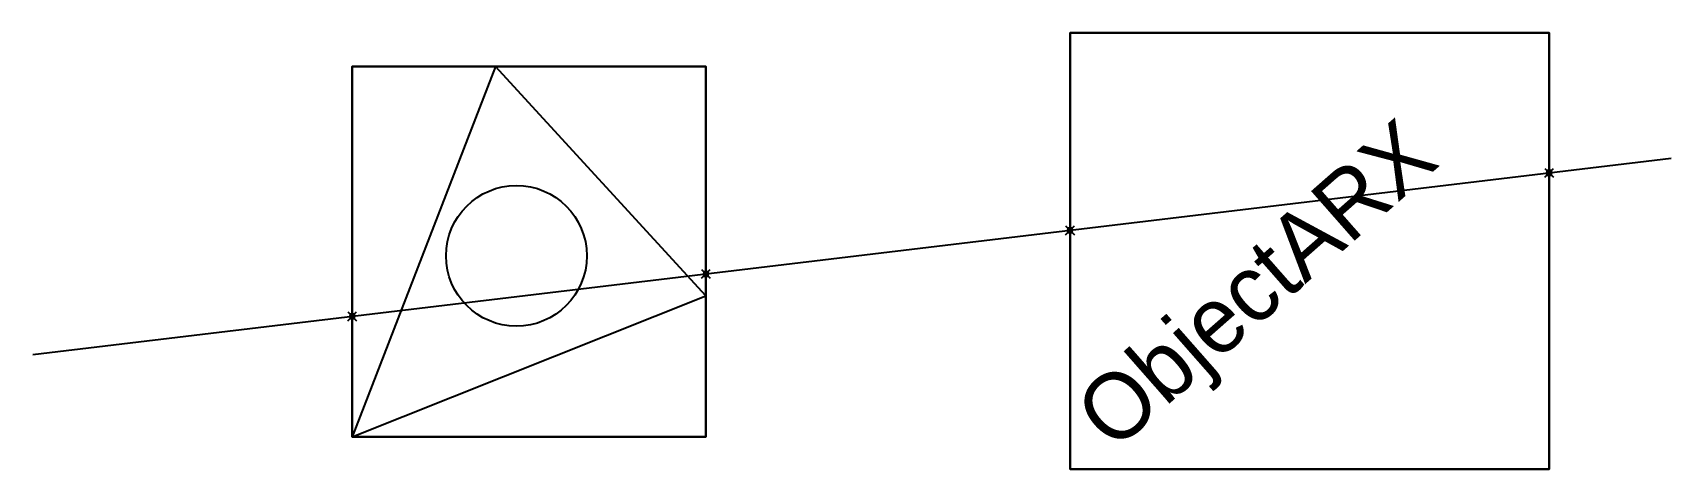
# Model space of a CAD drawing. Header units: millimetres. Extents: x 155 to 528, y 93 to 192.
import ezdxf

# ---------------------------------------------------------------- set-up
doc = ezdxf.new("R2010")
doc.units = ezdxf.units.MM
doc.header["$PDMODE"] = 99

# ---------------------------------------------------------------- blocks, each defined once
blk = doc.blocks.new('测试图块')
for p, q in [((-4.79, 43.04), (-37.34, -41.13)), ((43.08, -9.09), (-4.79, 43.04)), ((-37.34, -41.13), (43.08, -9.09))]:
    blk.add_line(p, q)
blk.add_circle((0, 0), 15.99)

msp = doc.modelspace()

# ---------------------------------------------------------------- linework, layer by layer
at = {"color": 1}
msp.add_line((155.45, 118.88), (527.99, 163.53), dxfattribs=at)
at = {"color": 3}
for p in [(500.24, 160.2), (391.29, 147.14), (308.51, 137.22, 0), (308.51, 137.22, 0), (228.09, 127.58, 0), (228.09, 127.58, 0)]:
    msp.add_point(p, dxfattribs=at)
at = {"color": 4}
for points in [[(391.29, 92.82), (500.24, 92.82), (500.24, 192.04), (391.29, 192.04)], [(391.29, 92.82), (500.24, 92.82), (500.24, 192.04), (391.29, 192.04)], [(500.24, 192.04), (391.29, 192.04), (391.29, 192.04), (500.24, 192.04)], [(391.29, 192.04), (391.29, 92.82), (391.29, 92.82), (391.29, 192.04)], [(228.09, 100.2, 0), (308.51, 100.2, 0), (308.51, 184.37, 0), (228.09, 184.37, 0)], [(228.09, 100.2, 0), (308.51, 100.2, 0), (308.51, 184.37, 0), (228.09, 184.37, 0)], [(308.51, 184.37, 0), (228.09, 184.37, 0), (228.09, 184.37, 0), (308.51, 184.37, 0)], [(308.51, 100.2, 0), (308.51, 184.37, 0), (308.51, 184.37, 0), (308.51, 100.2, 0)]]:
    msp.add_3dface(points, dxfattribs=at)
for points in [[(500.24, 92.82), (500.24, 192.04), (500.24, 192.04), (500.24, 92.82)], [(228.09, 184.37, 0), (228.09, 100.2, 0), (228.09, 100.2, 0), (228.09, 184.37, 0)], [(228.09, 100.2, 0), (308.51, 100.2, 0), (308.51, 100.2, 0), (228.09, 100.2, 0)], [(391.29, 92.82), (500.24, 92.82), (500.24, 92.82), (391.29, 92.82)]]:
    msp.add_3dface(points)

# ---------------------------------------------------------------- block references
msp.add_blockref('测试图块', (265.43, 141.33))

# ---------------------------------------------------------------- texts
msp.add_text('ObjectARX', height=15, rotation=41.3322).set_placement((401.2, 96.57))

doc.saveas('drawing.dxf')
